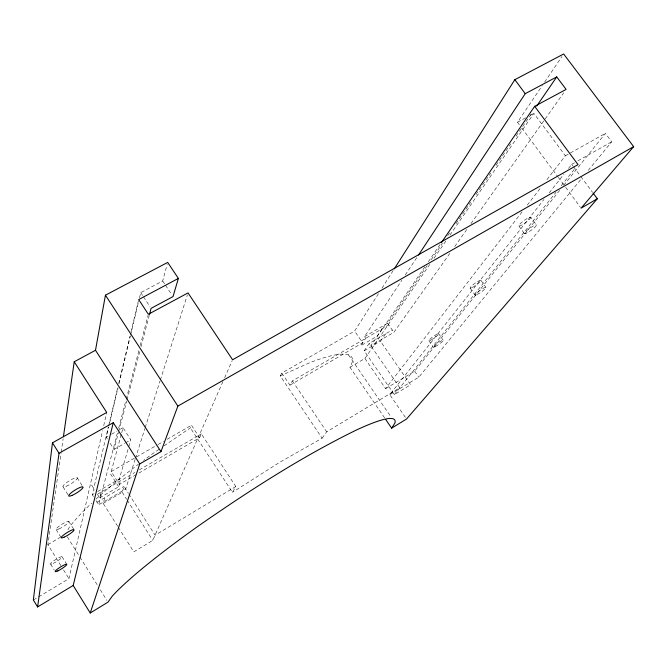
<?xml version="1.0" encoding="UTF-8"?>
<svg xmlns="http://www.w3.org/2000/svg" width="667" height="667" viewBox="0 0 667 667"><rect width="100%" height="100%" fill="white"/><g stroke="black" fill="none" stroke-linecap="round" stroke-linejoin="round"><path stroke-width="0.5" stroke-dasharray="3.33 2.5" d="M60.839 565.558L47.882 544.622L61.047 453.193M61.197 452.168L63.123 438.811M38.686 596.798L68.943 578.639L102.576 430.69M103.727 425.621L106.72 412.448M93.438 496.556L92.254 494.681L108.371 426.947M108.613 425.938L117.751 387.519M118.718 383.475L130.023 335.96M130.982 331.916L138.444 300.575M107.337 438.994L106.228 437.252L108.638 427.138M109.605 423.095L118.051 387.702M119.018 383.658L130.357 336.126M130.599 335.117L138.561 301.742M139.528 297.699L140.737 292.638L162.673 280.99L167.167 264.365M97.532 494.405L99.7 497.84L101.201 492.046M95.973 500.583L98.658 504.827L117.584 432.233M118.643 428.197L126.005 399.967M126.263 398.958L139.153 349.558M140.203 345.523L148.091 315.274M110.113 443.347L114.007 449.441L118.509 432.308M118.776 431.299L126.722 401.067M126.988 400.058L139.97 350.684M141.029 346.648L149.241 315.408M136.343 474.562L119.401 484.425L111.214 471.544L121.436 433.7M121.702 432.7L123.045 427.722L130.824 439.828L128.514 447.665M117.675 526.288L103.202 503.385L104.761 497.665M97.657 491.537L119.293 478.989L128.231 448.641M99.7 497.84L118.701 486.777L120.477 480.84L119.293 478.989M103.202 503.385L122.203 492.279L124.029 486.426L128.456 493.388M135.134 459.313L125.688 489.028L98.658 504.827M135.443 458.329L144.889 428.614M145.206 427.622L160.005 381.065M160.322 380.073L187.394 294.889M164.107 445.856L190.37 427.864L191.462 425.238L199.625 437.735L137.227 474.045M118.226 527.172L133.809 551.834L152.785 540.387L222.945 381.574M224.621 377.78L232.166 360.714M199.625 437.735L201.359 433.833L235.826 486.543L232.441 492.313L190.37 427.864M384.601 417.867L349.967 367.25L352.626 361.289A172.786 29.398 -33.2 0 0 309.847 362.673L280.257 375.946L322.111 438.194L279.448 462.481L232.441 492.313M67.942 529.856L69.31 527.255A172.786 29.398 -33.2 0 1 91.704 503.11M280.257 375.946L281.824 373.103L354.611 331.099L378.614 293.43M281.824 373.103L289.945 385.167L292.388 380.932L388.753 324.929M381.966 288.177L393.13 270.652M382.191 328.739L377.038 336.276L360.722 345.789L365.683 338.344L364.515 336.652L401.826 280.248M405.269 275.037L416.75 257.687M519.376 124.712L517.525 122.211L542.321 85.534M544.631 82.124L561.922 56.537M385.693 333.792L380.49 341.262L410.597 384.784L394.322 394.606L364.174 350.8L369.185 343.422L392.254 329.965M424.846 266.825L370.819 345.789L393.889 332.316L449.892 253.327M428.372 261.681L440.112 244.514M364.515 336.652L387.585 323.253L427.072 265.749M431.199 259.738L442.396 243.43M447.699 235.701L450.65 231.416M455.953 223.687L470.685 202.226M475.988 194.506L490.72 173.045M496.023 165.316L510.764 143.864M516.066 136.135L531.974 112.965M349.967 367.25L364.899 358.487L429.89 264.215M434.025 258.212L446.431 240.22M449.975 235.076L533.875 113.382L565.374 155.77L545.681 181.274M454.702 246.532L466.75 229.54M470.969 223.595L563.707 92.796M322.111 438.194L326.672 431.816L399.783 387.777L369.185 343.422M364.899 358.487L385.609 388.619L522.186 211.722M527.264 205.136L540.603 187.861M405.369 417.35L389.778 394.672L543.989 199.45M549.149 192.913L563.99 174.12M568.501 168.409L571.727 164.324L574.395 162.823M394.322 394.606L556.011 192.229M561.197 185.734L574.812 168.701M385.609 388.619L414.649 371.194L559.805 190.203M563.715 185.334L605.378 133.392L611.697 141.796L587.344 171.519M389.778 394.672L418.801 377.18L581.416 178.748M159.021 449.333L153.093 453.393A172.786 29.398 -33.2 0 0 143.563 460.388M235.826 486.543L155.077 535.192L129.014 494.255M33.35 600L37.802 597.332M47.882 544.622L60.322 537.31M96.99 502.193L124.029 486.426M364.174 350.8L380.49 341.262M97.749 494.047L134.809 472.511M139.286 469.91L201.359 433.833M289.945 385.167L362.69 342.83L354.611 331.099M92.254 494.681L94.055 493.63M111.214 471.544L157.195 445.014M158.104 444.489L163.507 441.371M167.117 439.286L191.462 425.238M114.007 449.441L124.629 443.372M125.513 442.863L130.824 439.828M106.228 437.252L107.996 436.251M111.539 434.242L116.85 431.232M120.394 429.231L123.045 427.722M577.947 160.814L611.697 141.796M565.374 155.77L605.378 133.392M517.525 122.211L525.704 117.792M530.24 115.341L533.875 113.382M571.727 164.324L572.945 165.958M573.562 166.783L580.257 175.805M580.874 176.622L592.446 192.204M521.844 128.056L557.637 176.455M558.254 177.297L565.041 186.477M565.658 187.31L580.465 207.337M530.824 217.267A7.395 1.292 -36 0 1 522.294 224.762A7.395 1.292 -36 0 1 521.344 222.686A7.395 1.292 -36 0 1 530.824 217.267L536.451 224.962A7.404 1.251 -35.9 0 1 527.872 232.424A7.404 1.251 -35.9 0 1 526.972 230.415A7.404 1.251 -35.9 0 1 536.451 224.962M518.826 225.888L524.42 233.583M480.907 280.357L485.943 287.41M470.102 288.077L475.121 295.122M438.669 333.742L443.221 340.22M428.873 340.712L433.408 347.19M387.585 323.253L393.889 332.316M414.649 371.194L418.801 377.18M348.474 354.852L390.945 416.825M292.388 380.932L326.672 431.816M162.673 280.99L164.974 284.459M165.549 285.326L171.869 294.847M140.737 292.638L142.913 295.948M143.463 296.773L150 306.703M110.555 473.97L118.701 486.777M122.203 492.279L126.647 499.275M127.205 500.15L152.785 540.387M91.554 484.942L94.814 490.103M77.164 477.747L82.95 486.927M63.065 486.868L68.834 496.073M68.801 521.411L73.962 529.673M67.309 536.827L79.398 556.245M79.948 557.128L97.54 585.368M100.292 589.778L106.887 600.367M56.178 529.606L60.814 537.06M62.031 556.72L66.692 564.224M63.54 569.918L68.943 578.639M50.617 564.157L54.227 570.01M95.956 499.166A172.786 29.398 -33.2 0 1 138.478 464.207M477.197 294.531A6.645 1.034 -35.3 0 0 485.935 287.735A6.645 1.034 -35.3 0 0 478.447 291.512A6.645 1.034 -35.3 0 0 477.197 294.531M435.409 346.515A6.036 0.867 -34.8 0 0 443.263 340.47A6.036 0.867 -34.8 0 0 436.251 344.139A6.036 0.867 -34.8 0 0 435.409 346.515M472.186 287.51A6.637 1.076 -35.3 0 0 480.907 280.699A6.637 1.076 -35.3 0 0 473.403 284.442A6.637 1.076 -35.3 0 0 472.186 287.51M430.89 340.045A6.028 0.9 -34.8 0 0 438.719 333.992A6.028 0.9 -34.8 0 0 431.691 337.627A6.028 0.9 -34.8 0 0 430.89 340.045M66.133 486.301A8.429 1.701 -31.9 0 0 77.297 478.189A8.429 1.701 -31.9 0 0 66.883 482.416A8.429 1.701 -31.9 0 0 66.133 486.301M58.963 528.931A7.562 1.359 -32 0 0 68.926 521.744A7.562 1.359 -32 0 0 59.555 525.829A7.562 1.359 -32 0 0 58.963 528.931M53.152 563.432A6.862 1.109 -32 0 0 62.156 556.978A6.862 1.109 -32 0 0 53.643 560.897A6.862 1.109 -32 0 0 53.152 563.432"/><path stroke-width="1" d="M149.5 314.407L151.092 308.354L173.02 296.582L178.372 278.422L167.692 262.406L105.436 295.181L95.498 350.275L74.22 361.772L106.72 412.448L52.451 442.821L33.35 600L37.594 606.937L73.187 585.484L113.282 422.678L59.029 453.26L37.594 606.937M63.415 436.76L74.22 361.772M73.187 585.484L90.228 613.015L139.745 463.94L160.964 451.642L177.872 406.095L633.65 146.64L563.657 53.985L514.832 79.681L394.247 268.901M385.768 419.585L391.637 428.164L394.939 423.036A174.521 20.469 -33.4 0 0 355.744 430.332C300.925 457.254 249.525 490.512 199.408 525.271A174.521 20.469 -33.4 0 0 112.289 596.115L107.987 602.134L90.228 613.015M418.476 255.077L525.246 93.68L556.728 76.913L566.116 89.403L534.667 106.328L441.287 242.796M536.693 106.095L556.728 76.913M633.65 146.64L581.082 208.171L597.324 198.758L593.055 193.021M597.324 198.758L406.528 419.034L391.637 428.164M178.372 278.422L138.686 299.566L148.357 314.265L188.027 292.913L232.583 359.763L578.056 164.641L534.667 106.328M514.832 79.681L525.246 93.68M105.436 295.181L177.872 406.095M95.498 350.275L160.964 451.642M113.282 422.678L139.745 463.94M52.451 442.821L59.029 453.26M71.886 495.464A8.438 1.642 -32 0 0 83.075 487.352A8.438 1.642 -32 0 0 72.686 491.662A8.438 1.642 -32 0 0 71.886 495.464M64.09 537.185A7.57 1.309 -32 0 0 74.087 529.998A7.57 1.309 -32 0 0 64.732 534.142A7.57 1.309 -32 0 0 64.09 537.185M57.787 570.935A6.87 1.067 -32.1 0 0 66.808 564.482A6.87 1.067 -32.1 0 0 58.312 568.451A6.87 1.067 -32.1 0 0 57.787 570.935"/></g></svg>
